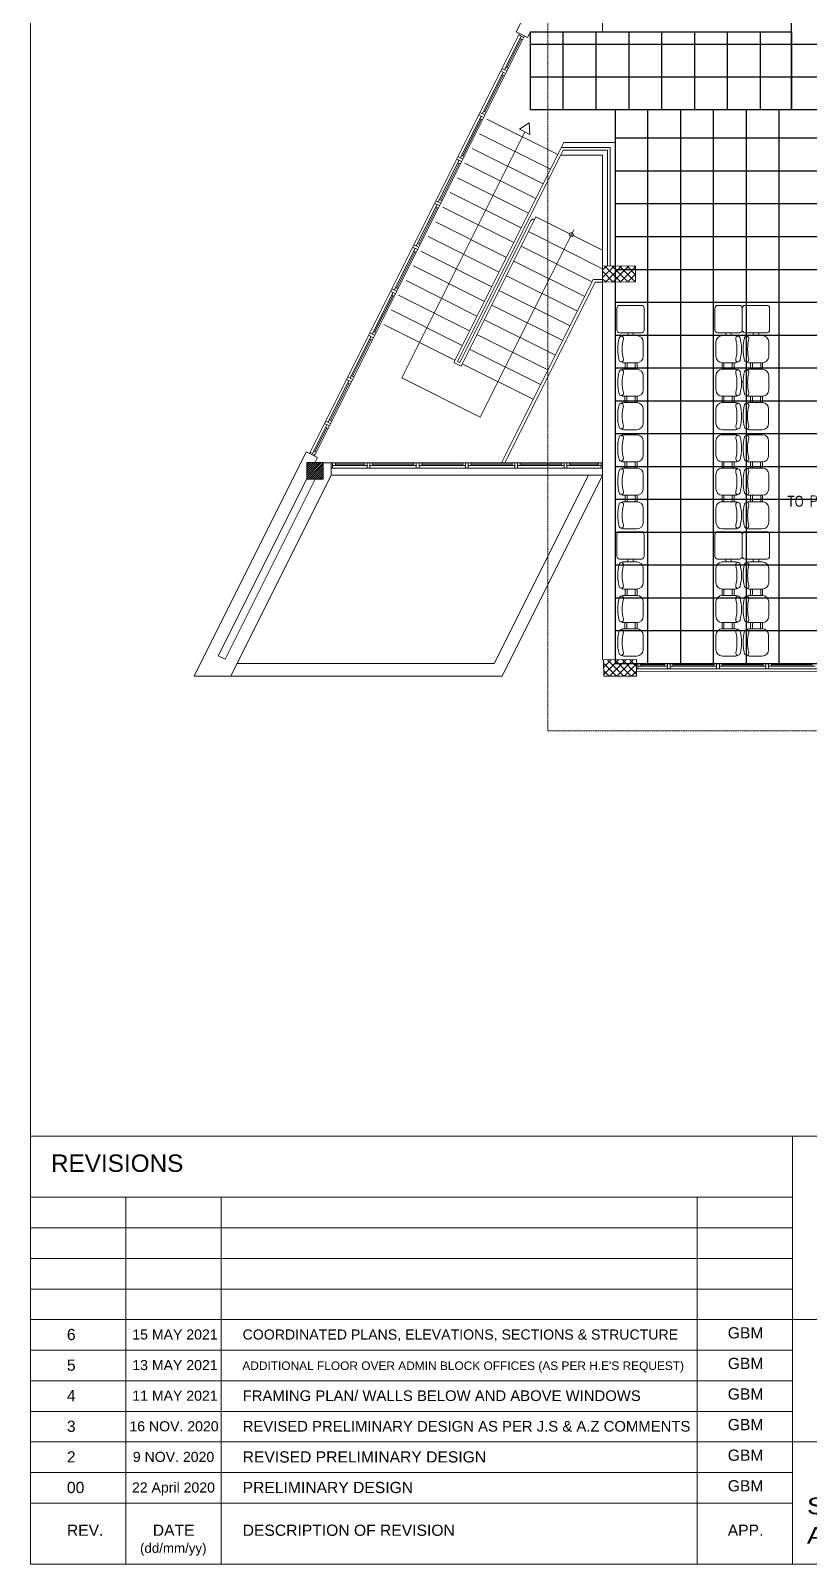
# Model space of a CAD drawing. Extents: x -178977 to 231842, y -29287 to 19916.
# Drawn here: x -12260 to 1964, y -29287 to -1266 of the extents above; entities that cross this region are included whole.
import ezdxf
from ezdxf import colors
from ezdxf.entities.mleader import LeaderData, LeaderLine
from ezdxf.math import Vec2, Vec3

# ---------------------------------------------------------------- set-up
doc = ezdxf.new("R2010")
doc.units = 0
doc.header["$LTSCALE"] = 0.25
doc.linetypes.add('01-First Floor-FUR$0$HIDDEN', pattern=[9.525, 6.35, -3.175])
doc.linetypes.add('DASHDOT', pattern=[25.4, 12.7, -6.35, 0, -6.35])
for name, color, linetype, lineweight in [('01-First Floor-FUR$0$Aluminum', 251, 'Continuous', 5), ('01-First Floor-FUR$0$C-HYDR-CTCH', 251, 'Continuous', 5), ('01-First Floor-FUR$0$Frame', 252, 'Continuous', 9), ('01-First Floor-FUR$0$Hatch', 252, 'Continuous', 5), ('01-First Floor-FUR$0$LOADING', 253, 'Continuous', 5), ('01-First Floor-FUR$0$Proj', 251, 'Continuous', 5), ('01-First Floor-FUR$0$Structure', 251, 'Continuous', 5), ('01-First Floor-FUR$0$Walls', 251, 'Continuous', 5), ('E-LITE-CIRC', 6, 'Continuous', 25), ('E-LITE-CLNG-CNDT', 6, 'DASHDOT', 35)]:
    doc.layers.add(name, color=color, linetype=linetype, lineweight=lineweight)
doc.layers.add('01-First Floor-FUR$0$FALSE CEILING', color=251, linetype='Continuous')
doc.styles.add('01-First Floor-FUR$0$MARI3', font='arial.ttf', dxfattribs={"width": 1.2})
doc.styles.add('01-First Floor-FUR$0$TTLB-A0-JeddahDP$0$Standard', font='txt_____.ttf')
doc.styles.add('DC_SIMPLEX', font='SIMPLEX.shx', dxfattribs={"width": 0.7})

# ---------------------------------------------------------------- blocks, each defined once
blk = doc.blocks.new('01-First Floor-FUR$0$GF21009T-P')
for p, q in [((-0.05, 0.45), (-0.05, 0.05)), ((0.4, 0.5), (0, 0.5)), ((0.45, 0.45), (0.45, 0.05)), ((0.45, 0.3), (0.5, 0.3)), ((0.4, 0), (0, 0)), ((0.45, 0.2), (0.5, 0.2))]:
    blk.add_line(p, q)
for centre, start, end in [((0, 0.45), 90, 180), ((0.4, 0.45), 0, 90), ((0, 0.05), 180, 270), ((0.4, 0.05), 270, 0)]:
    blk.add_arc(centre, 0.0499, start, end)
blk = doc.blocks.new('01-First Floor-FUR$0$3 s')
at = {"layer": '01-First Floor-FUR$0$LOADING', "ltscale": 20}
for p, q in [((-699751, -400643), (-699535, -400643)), ((-699751, -400643), (-699513, -400643)), ((-699396, -401023), (-699396, -400760)), ((-699751, -401140), (-699513, -401140)), ((-699751, -401258), (-699513, -401258)), ((-699728, -401140), (-699728, -401258)), ((-699692, -401140), (-699692, -401258)), ((-699542, -401140), (-699542, -401258)), ((-699508, -401140), (-699508, -401258)), ((-699396, -401375), (-699396, -401637)), ((-699751, -401754), (-699513, -401754)), ((-699751, -401754), (-699535, -401754)), ((-699730, -401754), (-699730, -401867)), ((-699693, -401754), (-699693, -401867)), ((-699544, -401754), (-699544, -401867)), ((-699509, -401754), (-699509, -401867)), ((-699753, -401867), (-699536, -401867)), ((-699753, -401867), (-699514, -401867)), ((-699397, -402247), (-699397, -401984)), ((-699753, -402364), (-699514, -402364))]:
    blk.add_line(p, q, dxfattribs=at)
for centre, radius, start, end in [((-699175, -400872), 687, 164.361, 181.6247), ((-699798, -400697), 40.5, 344.361, 164.361), ((-699746, -400760), 117, 90, 118.9699), ((-699513, -400760), 117, 0, 90), ((-699175, -400911), 687, 178.3753, 195.639), ((-699175, -400872), 606, 164.361, 181.8419), ((-699175, -400911), 606, 178.1581, 195.639), ((-699798, -401085), 40.5, 195.639, 15.639), ((-699746, -401023), 117, 241.0301, 270), ((-699746, -401375), 117, 90, 118.9699), ((-699513, -401023), 117, 270, 0), ((-699513, -401375), 117, 0, 90), ((-699175, -401486), 687, 164.361, 181.6247), ((-699175, -401525), 687, 178.3753, 195.639), ((-699798, -401312), 40.5, 344.361, 164.361), ((-699175, -401486), 606, 164.361, 181.8419), ((-699175, -401525), 606, 178.1581, 195.639), ((-699798, -401700), 40.5, 195.639, 15.639), ((-699746, -401637), 117, 241.0301, 270), ((-699513, -401637), 117, 270, 0), ((-699176, -402096), 687, 164.361, 181.6247), ((-699799, -401922), 40.5, 344.361, 164.361), ((-699747, -401984), 117, 90, 118.9699), ((-699176, -402096), 606, 164.361, 181.8419), ((-699514, -401984), 117, 0, 90), ((-699176, -402135), 687, 178.3753, 195.639), ((-699799, -402309), 40.5, 195.639, 15.639), ((-699747, -402247), 117, 241.0301, 270), ((-699176, -402135), 606, 178.1581, 195.639), ((-699514, -402247), 117, 270, 0)]:
    blk.add_arc(centre, radius, start, end, dxfattribs=at)
blk = doc.blocks.new('01-First Floor-FUR')
at = {"layer": '01-First Floor-FUR$0$Hatch'}
h = blk.add_hatch(dxfattribs=at)
h.set_pattern_fill('ANSI37', color=256, scale=30)
h.set_pattern_definition([(45, (-1823.345, -13062.25), (-67.35192, 67.35192), []), (135, (-1823.345, -13062.25), (-67.35192, -67.35192), [])])
h.paths.add_polyline_path([(49129, 8856), (48525, 8847), (48529, 8559), (49133, 8567)])
h.paths.add_polyline_path([(41969, 8848), (41385, 8842), (41365, 8551), (41949, 8556)])
h.paths.add_polyline_path([(27592, 8841), (26993, 8836), (26987, 8543), (27586, 8547)])
h.paths.add_polyline_path([(34777, 8843), (34176, 8835), (34167, 8550), (34769, 8557)])
h.paths.add_polyline_path([(20372, 8850), (19766, 8828), (19780, 8535), (20387, 8557)])
h.paths.add_polyline_path([(13636, 8839), (12414, 8863), (12407, 8567), (13629, 8543)])
h.paths.add_polyline_path([(13650, 1639), (12435, 1624), (12421, 1331), (13636, 1347)])
h.paths.add_polyline_path([(13624, -5554), (12421, -5570), (12415, -5863), (13618, -5847)])
h.paths.add_polyline_path([(13642, -12753), (12446, -12764), (12448, -13058), (13645, -13047)])
h.paths.add_polyline_path([(6007, -12750), (5404, -12754), (5414, -13040), (6018, -13036)])
h.paths.add_polyline_path([(5992, -5552), (5395, -5551), (5395, -5852), (5992, -5854)])
h.paths.add_polyline_path([(6002, 1637), (5382, 1638), (5372, 1335), (5991, 1334)])
h.paths.add_polyline_path([(5978, 8816), (5378, 8831), (5374, 8541), (5975, 8527)])
h.paths.add_polyline_path([(-1221, 8815), (-1823, 8837), (-1821, 8549), (-1219, 8526)])
h.paths.add_polyline_path([(-1213, -5564), (-1815, -5571), (-1812, -5862), (-1210, -5855)])
h.paths.add_polyline_path([(-1195, -12758), (-1794, -12759), (-1789, -13060), (-1191, -13059)])
h.paths.add_polyline_path([(20391, -12745), (19786, -12758), (19791, -13059), (20397, -13046)])
h.paths.add_polyline_path([(20385, -5553), (19790, -5570), (19792, -5867), (20387, -5849)])
h.paths.add_polyline_path([(20376, 1655), (19777, 1648), (19781, 1348), (20380, 1355)])
h.paths.add_polyline_path([(27576, 1640), (26974, 1645), (26979, 1353), (27581, 1348)])
h.paths.add_polyline_path([(27580, -5542), (26976, -5560), (26990, -5860), (27590, -5839)])
h.paths.add_polyline_path([(27596, -12758), (26992, -12752), (26990, -13038), (27594, -13044)])
h.paths.add_polyline_path([(34795, -12748), (34197, -12763), (34206, -13062), (34804, -13048)])
h.paths.add_polyline_path([(34787, -5560), (34186, -5558), (34187, -5855), (34789, -5857)])
h.paths.add_polyline_path([(34751, 1644), (34170, 1649), (34190, 1359), (34771, 1354)])
h.paths.add_polyline_path([(41954, 1643), (41357, 1657), (41359, 1365), (41956, 1352)])
h.paths.add_polyline_path([(41955, -5555), (41387, -5563), (41389, -5857), (41957, -5849)])
h.paths.add_polyline_path([(41992, -12752), (41387, -12755), (41388, -13059), (41994, -13057)])
h.paths.add_polyline_path([(49167, -12753), (48579, -12737), (48565, -13044), (49153, -13060)])
h.paths.add_polyline_path([(49151, -5553), (48548, -5552), (48546, -5849), (49149, -5850)])
h = blk.add_hatch(dxfattribs=at)
h.set_pattern_fill('ANSI31', color=256, scale=8)
h.set_pattern_definition([(45, (1298413.033, 381367.623), (-17.96051224, 17.96051224), [])])
h.paths.add_polyline_path([(-7215, -9459), (-6915, -9459), (-6915, -9159), (-7215, -9159)])
at = {"layer": '01-First Floor-FUR$0$Aluminum'}
for p, q in [((-7168, -8992), (-3331, -1318)), ((-3241, -1362), (-7078, -9037)), ((-3299, -1366), (-3606, -1980)), ((-3344, -1344), (-3254, -1388)), ((-3299, -1422), (-3561, -1947)), ((-3321, -1411), (-3277, -1433)), ((-3651, -1958), (-3561, -2002)), ((-3584, -1935), (-3539, -1958)), ((-3628, -2025), (-4008, -2785)), ((-3628, -2081), (-3964, -2752)), ((-3673, -2002), (-3584, -2047)), ((-3651, -2070), (-3606, -2092)), ((-4053, -2763), (-3964, -2807)), ((-3986, -2740), (-3941, -2763)), ((-4031, -2830), (-4411, -3590)), ((-4031, -2886), (-4366, -3557)), ((-4075, -2807), (-3986, -2852)), ((-4053, -2875), (-4008, -2897)), ((-4433, -3635), (-4813, -4395)), ((-4478, -3612), (-4389, -3657)), ((-4456, -3568), (-4366, -3612)), ((-4389, -3545), (-4344, -3568)), ((-4433, -3691), (-4769, -4361)), ((-4456, -3679), (-4411, -3702)), ((-4836, -4440), (-5216, -5200)), ((-4880, -4417), (-4791, -4462)), ((-4858, -4373), (-4769, -4417)), ((-4791, -4350), (-4746, -4373)), ((-4836, -4496), (-5171, -5166)), ((-4858, -4484), (-4813, -4507)), ((-5238, -5245), (-5618, -6005)), ((-5238, -5301), (-5574, -5971)), ((-5283, -5222), (-5193, -5267)), ((-5261, -5178), (-5171, -5222)), ((-5261, -5289), (-5216, -5312)), ((-5193, -5155), (-5149, -5178)), ((-6021, -6810), (-5641, -6050)), ((-5976, -6776), (-5641, -6106)), ((-5685, -6027), (-5596, -6072)), ((-5663, -5983), (-5574, -6027)), ((-5663, -6094), (-5618, -6117)), ((-5596, -5960), (-5551, -5983)), ((-6423, -7615), (-6043, -6855)), ((-6379, -7581), (-6043, -6911)), ((-6088, -6832), (-5998, -6877)), ((-6066, -6788), (-5976, -6832)), ((-6066, -6899), (-6021, -6922)), ((-5998, -6765), (-5954, -6788)), ((-6826, -8420), (-6446, -7660)), ((-6781, -8386), (-6446, -7716)), ((-6490, -7637), (-6401, -7682)), ((-6468, -7593), (-6379, -7637)), ((-6468, -7704), (-6423, -7727)), ((-6401, -7570), (-6356, -7593)), ((-6871, -8398), (-6781, -8442)), ((-6803, -8375), (-6759, -8398)), ((-7112, -8992), (-6848, -8465)), ((-7067, -8958), (-6848, -8521)), ((-6893, -8442), (-6803, -8487)), ((-6871, -8509), (-6826, -8532)), ((-7089, -8947), (-7045, -8970)), ((-7157, -8970), (-7067, -9014)), ((-1814, -9160), (-6769, -9160)), ((-6744, -9260), (-6744, -9160)), ((-6116, -9210), (-6744, -9210)), ((-6694, -9210), (-6694, -9160)), ((-6166, -9185), (-6694, -9185)), ((-6166, -9210), (-6166, -9160)), ((-6116, -9260), (-6116, -9160)), ((-6066, -9260), (-6066, -9160)), ((-5216, -9210), (-6066, -9210)), ((-6016, -9210), (-6016, -9160)), ((-5266, -9185), (-6016, -9185)), ((-5266, -9210), (-5266, -9160)), ((-5216, -9260), (-5216, -9160)), ((-5166, -9260), (-5166, -9160)), ((-4316, -9210), (-5166, -9210)), ((-5116, -9210), (-5116, -9160)), ((-4366, -9185), (-5116, -9185)), ((-4366, -9210), (-4366, -9160)), ((-4316, -9260), (-4316, -9160)), ((-4266, -9260), (-4266, -9160)), ((-3416, -9210), (-4266, -9210)), ((-4216, -9210), (-4216, -9160)), ((-3466, -9185), (-4216, -9185)), ((-3466, -9210), (-3466, -9160)), ((-3416, -9260), (-3416, -9160)), ((-3366, -9260), (-3366, -9160)), ((-2516, -9210), (-3366, -9210)), ((-3316, -9210), (-3316, -9160)), ((-2566, -9185), (-3316, -9185)), ((-2566, -9210), (-2566, -9160)), ((-2516, -9260), (-2516, -9160)), ((-2466, -9260), (-2466, -9160)), ((-1839, -9210), (-2466, -9210)), ((-2416, -9210), (-2416, -9160)), ((-1889, -9185), (-2416, -9185)), ((-1889, -9210), (-1889, -9160)), ((-1839, -9260), (-1839, -9160)), ((-1814, -9260), (-6769, -9260)), ((5386, -12830), (-1192, -12825, 0)), ((-1167, -12925, 0), (-1167, -12825, 0)), ((-629, -12880), (-1167, -12875, 0)), ((-1117, -12875, 0), (-1117, -12825, 0)), ((-679, -12855), (-1117, -12850, 0)), ((-679, -12880), (-679, -12830)), ((-629, -12930), (-629, -12830)), ((-579, -12930), (-579, -12830)), ((271, -12880), (-579, -12880)), ((-529, -12880), (-529, -12830)), ((221, -12855), (-529, -12855)), ((221, -12880), (221, -12830)), ((271, -12930), (271, -12830)), ((321, -12930), (321, -12830)), ((1171, -12880), (321, -12880)), ((371, -12880), (371, -12830)), ((1121, -12855), (371, -12855)), ((1121, -12880), (1121, -12830)), ((1171, -12930), (1171, -12830)), ((1221, -12930), (1221, -12830)), ((1221, -12880), (2071, -12880)), ((1271, -12880), (1271, -12830)), ((1271, -12855), (2021, -12855)), ((5386, -12930), (-1192, -12925, 0))]:
    blk.add_line(p, q, dxfattribs=at)
at = {"layer": '01-First Floor-FUR$0$C-HYDR-CTCH', "elevation": 0, "flags": 128}
for points in [[(-1815, -5571), (-1213, -5564), (-1210, -5855), (-1812, -5862), (-1815, -5565)], [(-1794, -12759), (-1789, -13060), (-1191, -13059), (-1195, -12758), (-1794, -12759)]]:
    blk.add_lwpolyline(points, dxfattribs=at)
at = {"layer": '01-First Floor-FUR$0$FALSE CEILING', "linetype": 'Continuous'}
for p, q in [((-2530, -2710), (-2530, -1285)), ((-1930, -2710), (-1930, -1285)), ((-1330, -2710), (-1330, -1285)), ((-730, -2710), (-730, -1285)), ((-130, -2710), (-130, -1285)), ((470, -2710), (470, -1285)), ((1070, -2710), (1070, -1285)), ((-3130, -1510), (1636, -1510)), ((1636, -1510), (8296, -1510)), ((-3130, -2110), (1636, -2110)), ((1636, -2110), (8296, -2110)), ((-984, -12827), (-984, -2710)), ((-384, -12827), (-384, -2710)), ((216, -12827), (216, -2710)), ((816, -12827), (816, -2710)), ((1416, -12827), (1416, -2710)), ((-1584, -3227), (5386, -3227)), ((-1584, -3827), (5386, -3827)), ((-1584, -4427), (5386, -4427)), ((-1584, -5027), (5386, -5027)), ((-1584, -5627), (5386, -5627)), ((-1584, -6227), (5386, -6227)), ((-1584, -6827), (5386, -6827)), ((-1584, -7427), (5386, -7427)), ((-1584, -8027), (5386, -8027)), ((-1584, -8627), (5386, -8627)), ((-1584, -9227), (5386, -9227)), ((-1584, -9827), (5386, -9827)), ((-1584, -10427), (5386, -10427)), ((-1584, -11027), (5386, -11027)), ((-1584, -11627), (5386, -11627)), ((-1584, -12227), (5386, -12227))]:
    blk.add_line(p, q, dxfattribs=at)
at = {"layer": '01-First Floor-FUR$0$FALSE CEILING'}
blk.add_lwpolyline([(1636, 1087), (4398, 1087), (4398, 2687), (8296, 2687), (8296, 260), (8296, -2710), (1636, -2710), (1636, 1087)], dxfattribs=at)
for points in [[(-3130, -1285), (1636, -1285), (1636, -2710), (-3130, -2710)], [(5386, -2710), (-1584, -2710), (-1584, -12827), (5386, -12827)]]:
    blk.add_lwpolyline(points, close=True, dxfattribs=at)
at = {"layer": '01-First Floor-FUR$0$Frame'}
for p, q in [((-12260, 19916, 0), (-12260, -29287, 0)), ((57327, -21462, 0), (-12260, -21462, 0)), ((1658, -21462, 0), (1658, -29287, 0)), ((1658, -22580, 0), (-12260, -22580, 0)), ((-10520, -29287, 0), (-10520, -22580, 0)), ((-8780, -29287, 0), (-8780, -22580, 0)), ((-82, -29287, 0), (-82, -22580, 0)), ((1658, -23139, 0), (-12260, -23139, 0)), ((1658, -23698, 0), (-12260, -23698, 0)), ((1658, -24257, 0), (-12260, -24257, 0)), ((57327, -24815, 0), (-12260, -24815, 0)), ((1658, -25374, 0), (-12260, -25374, 0)), ((1658, -25933, 0), (-12260, -25933, 0)), ((1658, -26492, 0), (-12260, -26492, 0)), ((1658, -27051, 0), (-12260, -27051, 0)), ((15575, -27051, 0), (1658, -27051, 0)), ((1658, -27610, 0), (-12260, -27610, 0)), ((1658, -28169, 0), (-12260, -28169, 0)), ((-12260, -29287, 0), (57327, -29287, 0))]:
    blk.add_line(p, q, dxfattribs=at)
at = {"layer": '01-First Floor-FUR$0$LOADING'}
blk.add_point((739, -7684, 0), dxfattribs=at)
at = {"layer": '01-First Floor-FUR$0$Proj'}
for p, q in [((-2631, -3529), (-3928, -2881)), ((-2765, -3798), (-4062, -3149)), ((-2899, -4066), (-4196, -3417)), ((-2580, -3540), (-1814, -3540)), ((-1814, -5560), (-1814, -3540)), ((-3033, -4334), (-4330, -3686)), ((-3167, -4603), (-4464, -3954)), ((-3302, -4871), (-4598, -4222)), ((-3570, -5408), (-4867, -4759)), ((-3436, -5139), (-4733, -4491)), ((-1814, -5279), (-3033, -4670)), ((-3704, -5676), (-5001, -5027)), ((-1814, -5615), (-3167, -4938)), ((-3838, -5944), (-5135, -5296)), ((-2005, -5855), (-3302, -5206)), ((-3972, -6212), (-5269, -5564)), ((-2139, -6123), (-3436, -5475)), ((-4107, -6481), (-5403, -5832)), ((-2273, -6391), (-3570, -5743)), ((-4241, -6749), (-5538, -6101)), ((-2407, -6660), (-3704, -6011)), ((-4375, -7017), (-5672, -6369)), ((-2541, -6928), (-3838, -6280)), ((-4509, -7286), (-5806, -6637)), ((-2675, -7196), (-3972, -6548)), ((-2810, -7465), (-4107, -6816)), ((-2944, -7733), (-4241, -7085)), ((-3078, -8001), (-4375, -7353)), ((-6769, -9390), (-1814, -9390)), ((-1192, -12975, 0), (5386, -12980))]:
    blk.add_line(p, q, dxfattribs=at)
at = {"layer": '01-First Floor-FUR$0$Proj', "linetype": '01-First Floor-FUR$0$HIDDEN', "ltscale": 3}
blk.add_lwpolyline([(48606, 9840), (-2814, 9840), (-2814, -14060), (48606, -14060)], dxfattribs=at)
blk.add_lwpolyline([(48606, 9840), (-2814, 9840), (-2814, -14060), (48606, -14060)], dxfattribs=at)
at = {"layer": '01-First Floor-FUR$0$Proj'}
blk.add_lwpolyline([(-3152, -2950), (-3330, -3068), (-3139, -3163)], close=True, dxfattribs=at)
for points in [[(-2340, -4904), (-4051, -8326), (-5482, -7610), (-3234, -3116)], [(-3033, -4670), (-4397, -7398), (-4531, -7331), (-2521, -3310), (-1584, -3310), (-1584, -5560)], [(-2566, -3400), (-1674, -3400), (-1674, -5560)], [(-1814, -5810), (-1982, -5810), (-3657, -9160)], [(-1814, -5860), (-1951, -5860), (-3601, -9160)], [(-1814, -9390), (-3649, -13060), (-8604, -13060)], [(-2071, -9390), (-3791, -12830), (-8489, -12830)]]:
    blk.add_lwpolyline(points, dxfattribs=at)
blk.add_lwpolyline([(-1724, -5560), (-1724, -3450), (-2535, -3450), (-4464, -7308), (-4420, -7331), (-3123, -4737, -0.414214), (-3056, -4714)], format="xyb", dxfattribs=at)
blk.add_circle((-2385, -4994), 37.5, dxfattribs=at)
at = {"layer": '01-First Floor-FUR$0$Structure'}
blk.add_lwpolyline([(1636, 535), (1411, 535), (1411, 1340), (-1589, 1340), (-1589, -1060), (1411, -1060), (1411, -815), (1636, -815), (1636, -1285), (-1814, -1285), (-1814, 1565)], dxfattribs=at)
at = {"layer": '01-First Floor-FUR$0$Structure', "elevation": 0}
blk.add_lwpolyline([(-7215, -9459), (-6915, -9459), (-6915, -9159), (-7215, -9159)], close=True, dxfattribs=at)
at = {"layer": '01-First Floor-FUR$0$Walls'}
for p, q in [((-3389, -1289), (-3183, -1391)), ((-3183, -1391), (-3130, -1285)), ((-1814, -1285), (-3130, -1285)), ((-1814, -12760), (-1814, -5860)), ((-1584, -12760), (-1584, -5860)), ((-7226, -8963), (-7020, -9066)), ((-7067, -9160), (-7020, -9066))]:
    blk.add_line(p, q, dxfattribs=at)
for points in [[(-1514, 1640), (-1514, 1861), (-1814, 1861), (-3389, -1289)], [(-7226, -8963), (-9274, -13060), (-8604, -13060), (-6769, -9390), (-6769, -9160), (-6914, -9160)], [(-7061, -9460), (-8706, -12751), (-8832, -12689), (-7214, -9453)]]:
    blk.add_lwpolyline(points, dxfattribs=at)
at = {"layer": '01-First Floor-FUR$0$LOADING', "extrusion": (-3.51192e-12, 1.27212e-09, 1), "xscale": -1000, "yscale": 1000, "zscale": 1000, "rotation": 90.00000458082476}
for p in [(-1053, -6335, 0), (1239, -6335, 0), (-1053, -10470, 0), (1239, -10470, 0)]:
    blk.add_blockref('01-First Floor-FUR$0$GF21009T-P', p, dxfattribs=at)
at = {"layer": '01-First Floor-FUR$0$LOADING', "extrusion": (3.51192e-12, 1.27212e-09, 1), "xscale": 1000, "yscale": 1000, "zscale": 1000, "rotation": 269.9999954191752}
for p in [(239, -6335, 0), (239, -10470, 0)]:
    blk.add_blockref('01-First Floor-FUR$0$GF21009T-P', p, dxfattribs=at)
at = {"layer": '01-First Floor-FUR$0$LOADING'}
for p in [(698326, 393807, 0), (700618, 393807, 0), (698326, 389672, 0), (700618, 389672, 0)]:
    blk.add_blockref('01-First Floor-FUR$0$3 s', p, dxfattribs=at)
at = {"layer": '01-First Floor-FUR$0$LOADING', "xscale": -1}
for p in [(-699139, 393807, 0), (-699139, 389672, 0)]:
    blk.add_blockref('01-First Floor-FUR$0$3 s', p, dxfattribs=at)
at = {"layer": '01-First Floor-FUR$0$LOADING', "xscale": -1, "rotation": 180}
for p in [(698326, -411012, 0), (700618, -411012, 0)]:
    blk.add_blockref('01-First Floor-FUR$0$3 s', p, dxfattribs=at)
at = {"layer": '01-First Floor-FUR$0$LOADING', "rotation": 180}
blk.add_blockref('01-First Floor-FUR$0$3 s', (-699139, -411012, 0), dxfattribs=at)
at = {"layer": '01-First Floor-FUR$0$Frame', "style": '01-First Floor-FUR$0$MARI3', "width": 1.2}
for s, p in [('STELLA OBASANJO HOSPITAL  REFURBISHMENT &', (1920, -28373, 0)), ('ADDITION OF O.P.D & ADMINISTRATIVE BLOCK', (1920, -28908, 0))]:
    blk.add_text(s, height=304.6, dxfattribs=at).set_placement(p)
at = {"layer": '01-First Floor-FUR$0$Frame', "attachment_point": 1, "style": '01-First Floor-FUR$0$TTLB-A0-JeddahDP$0$Standard'}
for s, insert, char_height, width in [('{\\fArial|b0|i0|c0|p34;REVISIONS}', (-11889, -21799, 0), 317.96, 7631.12), ('{\\fArial|b0|i0|c0|p34;6}', (-11598, -24986, 0), 204.62, 2694.81), ('\\pi470.80305;{\\fArial|b0|i0|c0|p34;15 MAY 2021}', (-10874, -24996, 0), 184.16, 2425.33), ('{\\fArial|b0|i0|c0|p34;COORDINATED PLANS, ELEVATIONS, SECTIONS & STRUCTURE}', (-8388, -24996, 0), 184.67, 8720.49), ('{\\fArial|b0|i0|c0|p34;GBM}', (474, -24955, 0), 204.62, 2694.81), ('{\\fArial|b0|i0|c0|p34;5}', (-11598, -25545, 0), 204.62, 2694.81), ('\\pi470.80305;{\\fArial|b0|i0|c0|p34;13 MAY 2021}', (-10874, -25555, 0), 184.16, 2425.33), ("{\\fArial|b0|i0|c0|p34;ADDITIONAL FLOOR OVER ADMIN BLOCK OFFICES (AS PER H.E'S REQUEST)}", (-8393, -25581, 0), 155.51, 8295.02), ('{\\fArial|b0|i0|c0|p34;GBM}', (474, -25514, 0), 204.62, 2694.81), ('{\\fArial|b0|i0|c0|p34;4}', (-11598, -26104, 0), 204.62, 2694.81), ('\\pi470.80305;{\\fArial|b0|i0|c0|p34;11 MAY 2021}', (-10874, -26114, 0), 184.16, 2425.33), ('{\\fArial|b0|i0|c0|p34;FRAMING PLAN/ WALLS BELOW AND ABOVE WINDOWS}', (-8387, -26109, 0), 194.39, 9179.46), ('{\\fArial|b0|i0|c0|p34;GBM}', (474, -26073, 0), 204.62, 2694.81), ('{\\fArial|b0|i0|c0|p34;3}', (-11598, -26663, 0), 204.62, 2694.81), ('\\pi417.6022;{\\fArial|b0|i0|c0|p34;16 NOV. 2020}', (-10874, -26673, 0), 184.16, 2425.33), ('{\\fArial|b0|i0|c0|p34;REVISED PRELIMINARY DESIGN AS PER J.S & A.Z COMMENTS}', (-8387, -26668, 0), 194.39, 9179.46), ('{\\fArial|b0|i0|c0|p34;GBM}', (474, -26632, 0), 204.62, 2694.81), ('{\\fArial|b0|i0|c0|p34;2}', (-11598, -27222, 0), 204.62, 2694.81), ('\\pi480.47593;{\\fArial|b0|i0|c0|p34;9 NOV. 2020}', (-10874, -27232, 0), 184.16, 2425.33), ('{\\fArial|b0|i0|c0|p34;REVISED PRELIMINARY DESIGN}', (-8387, -27222, 0), 204.62, 8492.98), ('{\\fArial|b0|i0|c0|p34;GBM}', (474, -27191, 0), 204.62, 2694.81), ('{\\fArial|b0|i0|c0|p34;00}', (-11598, -27781, 0), 204.62, 2694.81), ('\\pi464.52196;{\\fArial|b0|i0|c0|p34;22 April 2020}', (-10874, -27791, 0), 184.16, 2425.33), ('{\\fArial|b0|i0|c0|p34;PRELIMINARY DESIGN}', (-8387, -27781, 0), 204.62, 8492.98), ('{\\fArial|b0|i0|c0|p34;GBM}', (474, -27750, 0), 204.62, 2694.81), ('{\\fArial|b0|i0|c0|p34;REV.}', (-11598, -28562, 0), 204.62, 2694.81), ('\\pi984.91435;{\\fArial|b0|i0|c0|p34;DATE\\P\\pi751.6974;\\H0.85x;(dd/mm/yy)}', (-11014, -28562, 0), 204.62, 2694.81), ('{\\fArial|b0|i0|c0|p34;DESCRIPTION OF REVISION}', (-8387, -28562, 0), 204.62, 4163.21), ('{\\fArial|b0|i0|c0|p34;APP.}', (474, -28562, 0), 204.62, 2694.81)]:
    blk.add_mtext(s, dxfattribs=dict(at, insert=insert, char_height=char_height, width=width))
blk = doc.blocks.new('ARR0W')
at = {"color": 45}
blk.add_ellipse((0, 0), major_axis=(0.4, 0), ratio=0.4, dxfattribs=at)
at = {"color": 45, "ltscale": 0.5}
blk.add_solid([(-1.4, 0.17), (-0.4, 0), (-1.4, -0.17)], dxfattribs=at)

msp = doc.modelspace()

# ---------------------------------------------------------------- block references
at = {"layer": 'E-LITE-CLNG-CNDT'}
msp.add_blockref('01-First Floor-FUR', (0, 0), dxfattribs=at)

# ---------------------------------------------------------------- leaders
at = {"layer": 'E-LITE-CIRC'}
ml = msp.add_multileader_mtext('Standard', dxfattribs=at)
ml.set_content('{\\Fdc_el_romans|c0;\\W0.8;TO\\Fromans|c0; \\Fsimplex|c0;PP-\\Fdc_el_romans|c0;F1\\Fsimplex|c0;/M15}', color=256, style='DC_SIMPLEX')
ml.set_leader_properties()
ml.set_arrow_properties(name='ARR0W')
ml.build(insert=Vec2(0, 0))
ml.multileader.update_dxf_attribs({"dogleg_length": 200, "arrow_head_size": 140, "scale": 100})
ctx = ml.context
ctx.base_point, ctx.scale, ctx.char_height, ctx.arrow_head_size, ctx.landing_gap_size, ctx.plane_origin, ctx.plane_x_axis, ctx.plane_y_axis = Vec3(1316, -9897, 0), 100, 200, 140, 140, Vec3(17730, -16023, 0), Vec3(1, 0.000001, 0), Vec3(-0.000001, 1, 0)
ctx.text_align_type = 2
notes = []
notes.append((ctx, [(1, (1, 1, 0), (3525, -9897, 0), (-1, -0.000001, 0), 109, [(0, [(4556, -9280, 0)], 0, [])])]))
ctx.mtext.insert, ctx.mtext.text_direction, ctx.mtext.rotation, ctx.mtext.alignment, ctx.mtext.flow_direction = Vec3(3277, -9764, 0), Vec3(1, 0.000001, 0), 0.000001, 3, 5
for ctx, leaders in notes:
    for number, flags, end, landing, length, lines in leaders:
        leader = LeaderData()
        leader.index, (leader.has_last_leader_line, leader.has_dogleg_vector, leader.attachment_direction) = number, flags
        leader.last_leader_point, leader.dogleg_vector, leader.dogleg_length = Vec3(end), Vec3(landing), length
        for number, points, colour, breaks in lines:
            line = LeaderLine()
            line.index, line.vertices, line.color, line.breaks = number, Vec3.list(points), colors.encode_raw_color(colour), breaks
            leader.lines.append(line)
        ctx.leaders.append(leader)

doc.saveas('drawing.dxf')
